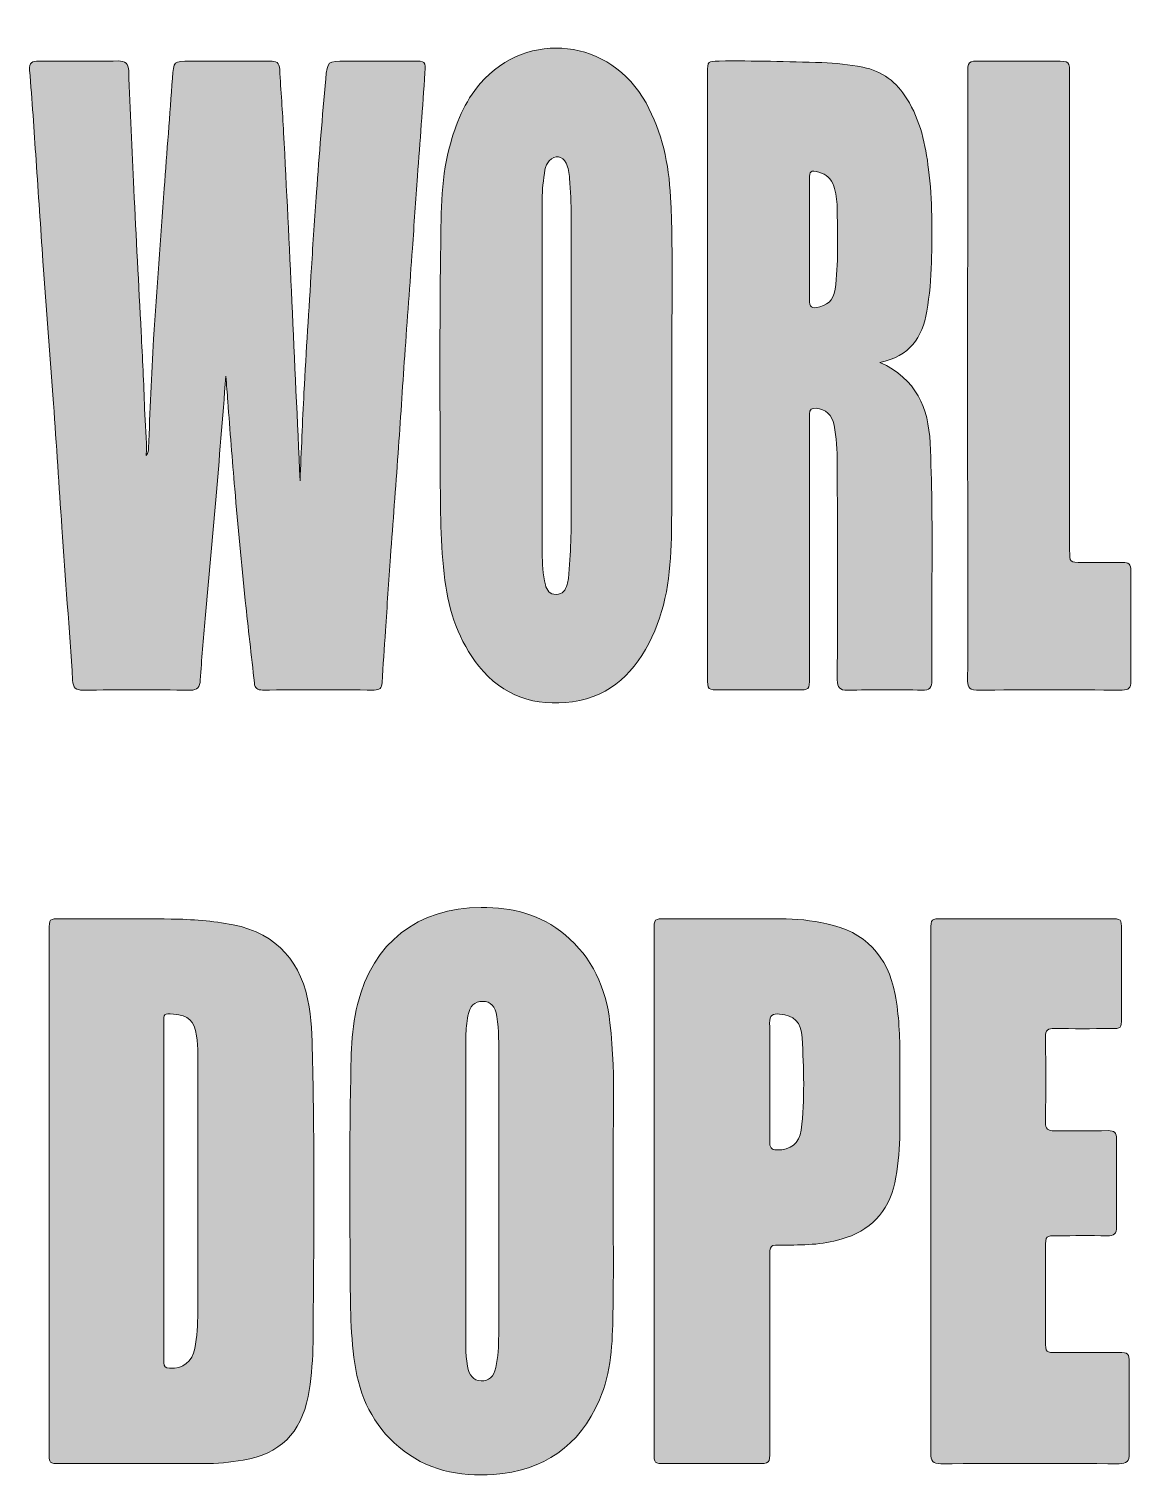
# Model space of a CAD drawing. Extents: x 416 to 1464, y -1420 to -521.
# Drawn here: x 892.2 to 1263.7, y -1010.5 to -522.2 of the extents above; entities that cross this region are included whole.
import ezdxf

# ---------------------------------------------------------------- set-up
doc = ezdxf.new("R2010")
doc.units = 0
doc.header["$MEASUREMENT"] = 0
doc.layers.add('katman 1', color=7, linetype='Continuous')

# ---------------------------------------------------------------- blocks, each defined once
blk = doc.blocks.new('block 2')
at = {"layer": 'katman 1', "true_color": 0xffffff}
h = blk.add_hatch(color=7, dxfattribs=at)
h.dxf.hatch_style = 2
edge = h.paths.add_edge_path()
edge.add_spline(control_points=[(1108.87, -639.13), (1108.87, -656.57), (1109.04, -674.01), (1108.82, -691.44), (1108.66, -703.74), (1107.56, -715.96), (1102.18, -727.34), (1096.74, -738.85), (1088.61, -747.19), (1075.47, -749.05), (1062.85, -750.83), (1052.01, -747.19), (1043.87, -737.06), (1037.11, -728.64), (1033.81, -718.7), (1032.42, -708.15), (1030.84, -696.06), (1030.92, -683.85), (1030.86, -671.68), (1030.73, -647.13), (1030.63, -622.58), (1030.99, -598.03), (1031.17, -585.99), (1030.82, -573.83), (1033.98, -562), (1036.07, -554.19), (1039, -546.75), (1044.36, -540.57), (1060.34, -522.18), (1088.28, -525.48), (1100.21, -547.14), (1105.64, -557), (1107.91, -567.69), (1108.47, -578.85), (1109.49, -598.94), (1108.78, -619.04), (1108.87, -639.13)], knot_values=[0, 0, 0, 0, 1, 1, 1, 2, 2, 2, 3, 3, 3, 4, 4, 4, 5, 5, 5, 6, 6, 6, 7, 7, 7, 8, 8, 8, 9, 9, 9, 10, 10, 10, 11, 11, 11, 12, 12, 12, 12], degree=3, periodic=1)
edge = h.paths.add_edge_path()
edge.add_spline(control_points=[(1065.24, -639.01), (1065.24, -658.93), (1065.22, -678.86), (1065.25, -698.78), (1065.26, -702.42), (1065.45, -706.07), (1066.29, -709.63), (1066.74, -711.49), (1067.76, -712.88), (1069.96, -712.85), (1072.13, -712.81), (1073.08, -711.42), (1073.61, -709.58), (1073.81, -708.9), (1073.96, -708.2), (1074.03, -707.5), (1074.85, -699.17), (1075.04, -690.83), (1075.03, -682.47), (1075.03, -650.09), (1075.05, -617.71), (1075.01, -585.33), (1075, -581.07), (1074.73, -576.81), (1074.46, -572.55), (1074.34, -570.79), (1074.08, -569), (1073.28, -567.38), (1072.05, -564.9), (1069.5, -564.56), (1067.62, -566.61), (1066.82, -567.48), (1066.37, -568.53), (1066.16, -569.7), (1065.57, -573.03), (1065.23, -576.38), (1065.23, -579.77), (1065.23, -599.51), (1065.23, -619.26), (1065.24, -639.01)], knot_values=[0, 0, 0, 0, 1, 1, 1, 2, 2, 2, 3, 3, 3, 4, 4, 4, 5, 5, 5, 6, 6, 6, 7, 7, 7, 8, 8, 8, 9, 9, 9, 10, 10, 10, 11, 11, 11, 12, 12, 12, 13, 13, 13, 13], degree=3, periodic=1)
h = blk.add_hatch(color=7, dxfattribs=at)
h.dxf.hatch_style = 2
edge = h.paths.add_edge_path()
edge.add_spline(control_points=[(983.6, -674.61), (984.04, -664.46), (984.39, -654.63), (984.92, -644.81), (985.69, -630.79), (986.58, -616.79), (987.45, -602.78), (987.97, -594.27), (988.49, -585.76), (989.14, -577.26), (990.11, -564.51), (991.1, -551.76), (992.25, -539.02), (992.79, -533.01), (992.97, -533.02), (999.05, -533.02), (1006.61, -533.02), (1014.17, -533.02), (1021.73, -533.02), (1025.81, -533.03), (1025.96, -533.05), (1025.7, -536.95), (1024.93, -548.56), (1024.02, -560.16), (1023.19, -571.77), (1022.6, -579.92), (1022.05, -588.07), (1021.47, -596.22), (1020.62, -608.27), (1019.73, -620.31), (1018.89, -632.36), (1018.12, -643.35), (1017.42, -654.34), (1016.64, -665.33), (1015.82, -676.93), (1014.93, -688.53), (1014.1, -700.13), (1013.5, -708.46), (1012.95, -716.79), (1012.39, -725.13), (1012, -730.97), (1011.59, -736.82), (1011.26, -742.67), (1011.15, -744.47), (1010.37, -745.13), (1008.58, -745.12), (996.03, -745.07), (983.49, -745.08), (970.95, -745.12), (969.23, -745.12), (968.39, -744.58), (968.2, -742.74), (967.23, -733.47), (966.08, -724.21), (965.14, -714.94), (963.88, -702.39), (962.69, -689.84), (961.59, -677.28), (960.72, -667.46), (960.02, -657.62), (959.25, -647.79), (959.04, -645.05), (958.83, -642.3), (958.61, -639.3), (957.46, -653.36), (956.38, -667.16), (955.21, -680.96), (954.07, -694.32), (952.81, -707.67), (951.64, -721.03), (951.03, -727.93), (950.4, -734.83), (949.98, -741.74), (949.83, -744.17), (949.17, -745.18), (946.54, -745.15), (934.53, -745.03), (922.52, -745.04), (910.52, -745.15), (908.01, -745.17), (907.11, -744.35), (906.95, -741.84), (905.81, -724.65), (904.52, -707.46), (903.32, -690.28), (902.35, -676.37), (901.48, -662.45), (900.49, -648.54), (899.34, -632.5), (898.09, -616.48), (896.94, -600.45), (896.13, -589.11), (895.42, -577.76), (894.63, -566.42), (893.94, -556.31), (893.28, -546.21), (892.45, -536.12), (892.23, -533.49), (893.26, -532.96), (895.59, -532.99), (904.48, -533.08), (913.38, -533.08), (922.27, -532.98), (924.75, -532.96), (925.75, -533.79), (925.85, -536.33), (926.35, -549.64), (926.92, -562.96), (927.57, -576.27), (928.34, -592.33), (929.23, -608.38), (930.04, -624.44), (930.47, -633.05), (930.92, -641.66), (931.19, -650.27), (931.36, -655.42), (932.06, -660.55), (931.76, -665.99), (932.51, -665.09), (932.46, -664.26), (932.5, -663.48), (933.08, -651.23), (933.49, -638.97), (934.25, -626.74), (935.31, -609.81), (936.6, -592.89), (937.83, -575.98), (938.72, -563.57), (939.71, -551.18), (940.59, -538.78), (940.99, -533.03), (940.91, -533.02), (946.73, -533.02), (955.62, -533.02), (964.51, -533.06), (973.41, -533), (975.51, -532.98), (976.67, -533.43), (976.78, -535.88), (977.09, -542.98), (977.71, -550.06), (978.07, -557.16), (979.04, -576.15), (979.96, -595.13), (980.85, -614.13), (981.79, -634.18), (982.68, -654.23), (983.6, -674.61)], knot_values=[0, 0, 0, 0, 1, 1, 1, 2, 2, 2, 3, 3, 3, 4, 4, 4, 5, 5, 5, 6, 6, 6, 7, 7, 7, 8, 8, 8, 9, 9, 9, 10, 10, 10, 11, 11, 11, 12, 12, 12, 13, 13, 13, 14, 14, 14, 15, 15, 15, 16, 16, 16, 17, 17, 17, 18, 18, 18, 19, 19, 19, 20, 20, 20, 21, 21, 21, 22, 22, 22, 23, 23, 23, 24, 24, 24, 25, 25, 25, 26, 26, 26, 27, 27, 27, 28, 28, 28, 29, 29, 29, 30, 30, 30, 31, 31, 31, 32, 32, 32, 33, 33, 33, 34, 34, 34, 35, 35, 35, 36, 36, 36, 37, 37, 37, 38, 38, 38, 39, 39, 39, 40, 40, 40, 41, 41, 41, 42, 42, 42, 43, 43, 43, 44, 44, 44, 45, 45, 45, 46, 46, 46, 47, 47, 47, 48, 48, 48, 49, 49, 49, 49], degree=3, periodic=1)
h = blk.add_hatch(color=7, dxfattribs=at)
h.dxf.hatch_style = 2
edge = h.paths.add_edge_path()
edge.add_spline(control_points=[(1179.05, -634.63), (1191.35, -640.2), (1195.41, -650.07), (1195.97, -661.75), (1197.24, -688.41), (1196.23, -715.1), (1196.58, -741.78), (1196.61, -744.33), (1195.82, -745.19), (1193.24, -745.15), (1184.88, -745.02), (1176.51, -745), (1168.16, -745.16), (1165.43, -745.21), (1164.68, -744.3), (1164.68, -741.64), (1164.76, -717.26), (1164.76, -692.89), (1164.66, -668.52), (1164.64, -664.27), (1164.39, -659.99), (1163.64, -655.78), (1163.03, -652.42), (1160.7, -650.31), (1157.52, -650.1), (1156.08, -650), (1155.29, -650.48), (1155.32, -652), (1155.33, -652.89), (1155.31, -653.78), (1155.31, -654.67), (1155.3, -683.4), (1155.31, -712.14), (1155.3, -740.87), (1155.3, -745.1), (1155.29, -745.1), (1151.01, -745.1), (1142.47, -745.1), (1133.93, -745.1), (1125.39, -745.1), (1120.97, -745.1), (1120.97, -745.1), (1120.97, -740.78), (1120.97, -705.19), (1120.97, -669.61), (1120.97, -634.03), (1120.97, -601.65), (1120.97, -569.27), (1120.97, -536.89), (1120.97, -533.04), (1120.98, -533.08), (1124.82, -533.01), (1136.38, -532.81), (1147.94, -533.25), (1159.49, -533.53), (1164.1, -533.64), (1168.69, -534.24), (1173.25, -535.08), (1179.9, -536.32), (1184.66, -540.11), (1188.17, -545.76), (1192.7, -553.05), (1194.44, -561.16), (1195.46, -569.52), (1196.74, -579.96), (1196.7, -590.46), (1196.44, -600.94), (1196.31, -606.45), (1195.78, -611.94), (1194.86, -617.38), (1193.36, -626.23), (1189.12, -632.64), (1179.05, -634.63)], knot_values=[0, 0, 0, 0, 1, 1, 1, 2, 2, 2, 3, 3, 3, 4, 4, 4, 5, 5, 5, 6, 6, 6, 7, 7, 7, 8, 8, 8, 9, 9, 9, 10, 10, 10, 11, 11, 11, 12, 12, 12, 13, 13, 13, 14, 14, 14, 15, 15, 15, 16, 16, 16, 17, 17, 17, 18, 18, 18, 19, 19, 19, 20, 20, 20, 21, 21, 21, 22, 22, 22, 23, 23, 23, 24, 24, 24, 24], degree=3, periodic=1)
edge = h.paths.add_edge_path()
edge.add_spline(control_points=[(1155.31, -593.1), (1155.31, -599.86), (1155.29, -606.61), (1155.32, -613.36), (1155.33, -616.16), (1156, -616.61), (1158.75, -615.85), (1162.45, -614.83), (1163.66, -613.13), (1164.17, -608.31), (1165.1, -599.62), (1164.75, -590.91), (1164.62, -582.21), (1164.59, -579.86), (1164.29, -577.44), (1163.5, -575.14), (1162.65, -572.66), (1161.04, -571.12), (1158.47, -570.5), (1155.65, -569.82), (1155.33, -569.99), (1155.32, -572.84), (1155.29, -579.6), (1155.31, -586.35), (1155.31, -593.1)], knot_values=[0, 0, 0, 0, 1, 1, 1, 2, 2, 2, 3, 3, 3, 4, 4, 4, 5, 5, 5, 6, 6, 6, 7, 7, 7, 8, 8, 8, 8], degree=3, periodic=1)
h = blk.add_hatch(color=7, dxfattribs=at)
h.dxf.hatch_style = 2
edge = h.paths.add_edge_path()
edge.add_spline(control_points=[(1208.63, -638.97), (1208.63, -605.18), (1208.63, -571.39), (1208.64, -537.59), (1208.64, -533.03), (1208.64, -533.02), (1213.21, -533.02), (1221.57, -533.02), (1229.93, -533.02), (1238.29, -533.02), (1243, -533.02), (1243.01, -533.03), (1243.01, -537.87), (1243.01, -591.23), (1243.01, -644.58), (1243.01, -697.94), (1243.01, -702.09), (1243.01, -702.09), (1247.23, -702.09), (1251.77, -702.09), (1256.3, -702.17), (1260.84, -702.06), (1262.92, -702.01), (1263.68, -702.81), (1263.67, -704.86), (1263.63, -717.31), (1263.62, -729.76), (1263.68, -742.21), (1263.69, -744.4), (1262.88, -745.14), (1260.69, -745.13), (1244.33, -745.07), (1227.97, -745.03), (1211.61, -745.16), (1208.55, -745.18), (1208.62, -743.51), (1208.63, -741.42), (1208.64, -715.01), (1208.63, -688.59), (1208.63, -662.18), (1208.63, -654.45), (1208.63, -646.71), (1208.63, -638.97)], knot_values=[0, 0, 0, 0, 1, 1, 1, 2, 2, 2, 3, 3, 3, 4, 4, 4, 5, 5, 5, 6, 6, 6, 7, 7, 7, 8, 8, 8, 9, 9, 9, 10, 10, 10, 11, 11, 11, 12, 12, 12, 13, 13, 13, 14, 14, 14, 14], degree=3, periodic=1)
at = {"layer": 'katman 1', "true_color": 0x009246}
h = blk.add_hatch(color=114, dxfattribs=at)
h.dxf.hatch_style = 2
edge = h.paths.add_edge_path()
edge.add_spline(control_points=[(1089.14, -907.4), (1089.14, -927.88), (1089.33, -941.68), (1089.08, -955.46), (1088.9, -965.31), (1088.54, -975.19), (1084.51, -984.5), (1077.72, -1000.16), (1065.68, -1008.44), (1048.86, -1009.67), (1037.15, -1010.53), (1026.13, -1008.19), (1016.89, -1000.4), (1008.17, -993.06), (1003.66, -983.31), (1002.04, -972.25), (1000.43, -961.24), (1000.56, -950.09), (1000.49, -938.99), (1000.36, -919.69), (1000.24, -900.38), (1000.61, -881.08), (1000.81, -871.08), (1000.48, -860.98), (1002.95, -851.12), (1008.19, -830.27), (1023.2, -818.55), (1044.64, -818.44), (1055.13, -818.39), (1064.78, -820.8), (1072.92, -827.64), (1082.11, -835.36), (1086.74, -845.64), (1088.07, -857.32), (1090.22, -876.19), (1088.84, -895.17), (1089.14, -907.4)], knot_values=[0, 0, 0, 0, 1, 1, 1, 2, 2, 2, 3, 3, 3, 4, 4, 4, 5, 5, 5, 6, 6, 6, 7, 7, 7, 8, 8, 8, 9, 9, 9, 10, 10, 10, 11, 11, 11, 12, 12, 12, 12], degree=3, periodic=1)
edge = h.paths.add_edge_path()
edge.add_spline(control_points=[(1039.51, -914.17), (1039.49, -914.17), (1039.46, -914.17), (1039.44, -914.17), (1039.44, -929.46), (1039.4, -944.76), (1039.46, -960.06), (1039.48, -964.41), (1039.28, -968.77), (1040.05, -973.1), (1040.64, -976.4), (1042, -977.97), (1044.61, -978.1), (1047.2, -978.23), (1048.95, -976.79), (1049.6, -973.57), (1050.31, -970), (1050.55, -966.35), (1050.55, -962.7), (1050.59, -931.57), (1050.6, -900.44), (1050.61, -869.32), (1050.61, -864.6), (1050.64, -859.89), (1049.94, -855.21), (1049.43, -851.78), (1047.86, -850.12), (1045.2, -850.11), (1042.45, -850.11), (1040.79, -851.68), (1040.17, -854.98), (1039.74, -857.25), (1039.5, -859.55), (1039.5, -861.87), (1039.52, -879.3), (1039.51, -896.73), (1039.51, -914.17)], knot_values=[0, 0, 0, 0, 1, 1, 1, 2, 2, 2, 3, 3, 3, 4, 4, 4, 5, 5, 5, 6, 6, 6, 7, 7, 7, 8, 8, 8, 9, 9, 9, 10, 10, 10, 11, 11, 11, 12, 12, 12, 12], degree=3, periodic=1)
h = blk.add_hatch(color=114, dxfattribs=at)
h.dxf.hatch_style = 2
edge = h.paths.add_edge_path()
edge.add_spline(control_points=[(899.03, -914.01), (899.03, -884.75), (899.03, -855.49), (899.03, -826.23), (899.03, -822.25), (899.04, -822.24), (903.04, -822.25), (915.4, -822.26), (927.76, -822.15), (940.12, -822.34), (947.13, -822.45), (954.14, -822.95), (961.06, -824.29), (976.12, -827.21), (984.29, -837.24), (986.67, -851.99), (987.66, -858.14), (987.67, -864.38), (987.82, -870.6), (988.45, -897.36), (988.32, -924.13), (988.09, -950.89), (987.99, -961.7), (988.37, -972.59), (986.3, -983.32), (983.92, -995.68), (976.76, -1002.76), (964.38, -1004.85), (960, -1005.59), (955.57, -1005.98), (951.12, -1005.99), (935.02, -1006.02), (918.92, -1006.01), (902.82, -1006), (899.05, -1006), (899.03, -1005.98), (899.03, -1002.06), (899.03, -972.71), (899.03, -943.36), (899.03, -914.01)], knot_values=[0, 0, 0, 0, 1, 1, 1, 2, 2, 2, 3, 3, 3, 4, 4, 4, 5, 5, 5, 6, 6, 6, 7, 7, 7, 8, 8, 8, 9, 9, 9, 10, 10, 10, 11, 11, 11, 12, 12, 12, 13, 13, 13, 13], degree=3, periodic=1)
edge = h.paths.add_edge_path()
edge.add_spline(control_points=[(937.64, -913.57), (937.64, -932.05), (937.64, -950.54), (937.64, -969.03), (937.64, -970), (937.68, -970.98), (937.65, -971.96), (937.62, -973.32), (938.3, -973.8), (939.62, -973.86), (944.1, -974.07), (947.31, -971.66), (948.11, -967.19), (948.84, -963.17), (949.15, -959.09), (949.15, -955), (949.17, -927.98), (949.21, -900.96), (949.18, -873.94), (949.18, -869.87), (949.32, -865.78), (948.71, -861.71), (947.95, -856.64), (946.08, -854.77), (940.92, -854.4), (937.65, -854.16), (937.64, -854.16), (937.64, -857.58), (937.64, -876.24), (937.64, -894.9), (937.64, -913.57)], knot_values=[0, 0, 0, 0, 1, 1, 1, 2, 2, 2, 3, 3, 3, 4, 4, 4, 5, 5, 5, 6, 6, 6, 7, 7, 7, 8, 8, 8, 9, 9, 9, 10, 10, 10, 10], degree=3, periodic=1)
h = blk.add_hatch(color=114, dxfattribs=at)
h.dxf.hatch_style = 2
edge = h.paths.add_edge_path()
edge.add_spline(control_points=[(1102.93, -914.15), (1102.93, -884.89), (1102.92, -855.62), (1102.93, -826.36), (1102.93, -822.25), (1102.94, -822.25), (1107.07, -822.24), (1119.88, -822.24), (1132.69, -822.25), (1145.5, -822.24), (1150.77, -822.24), (1155.97, -822.82), (1161.11, -823.91), (1173.92, -826.6), (1181.73, -834.64), (1184.18, -847.77), (1185.49, -854.79), (1185.78, -861.9), (1185.79, -869.01), (1185.81, -878.09), (1185.86, -887.16), (1185.72, -896.23), (1185.64, -901.3), (1185.1, -906.35), (1184.04, -911.31), (1181.88, -921.32), (1175.67, -927.52), (1165.95, -930.36), (1159.55, -932.23), (1152.98, -932.35), (1146.38, -932.29), (1141.93, -932.24), (1141.92, -932.28), (1141.92, -936.62), (1141.92, -958.33), (1141.92, -980.03), (1141.92, -1001.74), (1141.92, -1005.97), (1141.88, -1006), (1137.56, -1006), (1127.25, -1006), (1116.93, -1006.01), (1106.61, -1006), (1102.99, -1006), (1102.93, -1005.93), (1102.93, -1002.21), (1102.92, -972.86), (1102.93, -943.51), (1102.93, -914.15)], knot_values=[0, 0, 0, 0, 1, 1, 1, 2, 2, 2, 3, 3, 3, 4, 4, 4, 5, 5, 5, 6, 6, 6, 7, 7, 7, 8, 8, 8, 9, 9, 9, 10, 10, 10, 11, 11, 11, 12, 12, 12, 13, 13, 13, 14, 14, 14, 15, 15, 15, 16, 16, 16, 16], degree=3, periodic=1)
edge = h.paths.add_edge_path()
edge.add_spline(control_points=[(1141.92, -877.4), (1141.92, -884.06), (1141.95, -890.72), (1141.9, -897.38), (1141.89, -899.17), (1142.3, -900.21), (1144.4, -900.23), (1148.97, -900.27), (1151.9, -898.13), (1152.49, -893.51), (1153.8, -883.16), (1153.37, -872.75), (1152.83, -862.39), (1152.55, -856.9), (1150.07, -854.92), (1145.26, -854.42), (1142.89, -854.17), (1141.83, -854.84), (1141.88, -857.41), (1142, -864.07), (1141.92, -870.73), (1141.92, -877.4)], knot_values=[0, 0, 0, 0, 1, 1, 1, 2, 2, 2, 3, 3, 3, 4, 4, 4, 5, 5, 5, 6, 6, 6, 7, 7, 7, 7], degree=3, periodic=1)
h = blk.add_hatch(color=114, dxfattribs=at)
h.dxf.hatch_style = 2
edge = h.paths.add_edge_path()
edge.add_spline(control_points=[(1196.25, -913.88), (1196.25, -884.62), (1196.25, -855.35), (1196.25, -826.09), (1196.25, -822.26), (1196.26, -822.25), (1200.1, -822.25), (1218.95, -822.24), (1237.81, -822.24), (1256.67, -822.25), (1260.42, -822.25), (1260.47, -822.3), (1260.48, -825.89), (1260.49, -835.86), (1260.49, -845.82), (1260.48, -855.78), (1260.47, -859.22), (1260.38, -859.3), (1256.82, -859.3), (1250.51, -859.31), (1244.19, -859.37), (1237.88, -859.27), (1235.78, -859.24), (1234.84, -859.78), (1234.87, -862.09), (1234.97, -871.69), (1234.97, -881.3), (1234.87, -890.91), (1234.85, -893.17), (1235.7, -893.8), (1237.84, -893.77), (1243.89, -893.66), (1249.94, -893.79), (1255.98, -893.7), (1258.06, -893.67), (1258.84, -894.44), (1258.83, -896.49), (1258.78, -906.36), (1258.77, -916.24), (1258.83, -926.11), (1258.85, -928.46), (1257.87, -929.21), (1255.62, -929.17), (1250.02, -929.07), (1244.42, -929.14), (1238.81, -929.14), (1234.92, -929.15), (1234.91, -929.15), (1234.91, -933.16), (1234.91, -943.66), (1234.91, -954.16), (1234.91, -964.65), (1234.91, -968.53), (1234.92, -968.54), (1238.68, -968.54), (1245.62, -968.55), (1252.56, -968.53), (1259.49, -968.55), (1262.8, -968.56), (1263.06, -968.79), (1263.07, -971.97), (1263.09, -982.2), (1263.03, -992.43), (1263.12, -1002.66), (1263.14, -1005.22), (1262.19, -1006.05), (1259.67, -1006.04), (1239.66, -1005.97), (1219.64, -1005.96), (1199.63, -1006.05), (1196.87, -1006.07), (1196.19, -1005.09), (1196.2, -1002.47), (1196.28, -972.94), (1196.25, -943.41), (1196.25, -913.88)], knot_values=[0, 0, 0, 0, 1, 1, 1, 2, 2, 2, 3, 3, 3, 4, 4, 4, 5, 5, 5, 6, 6, 6, 7, 7, 7, 8, 8, 8, 9, 9, 9, 10, 10, 10, 11, 11, 11, 12, 12, 12, 13, 13, 13, 14, 14, 14, 15, 15, 15, 16, 16, 16, 17, 17, 17, 18, 18, 18, 19, 19, 19, 20, 20, 20, 21, 21, 21, 22, 22, 22, 23, 23, 23, 24, 24, 24, 25, 25, 25, 25], degree=3, periodic=1)
at = {"layer": 'katman 1', "lineweight": 0}
for points, knots in [([(1108.87, -639.13), (1108.87, -656.57), (1109.04, -674.01), (1108.82, -691.44), (1108.66, -703.74), (1107.56, -715.96), (1102.18, -727.34), (1096.74, -738.85), (1088.61, -747.19), (1075.47, -749.05), (1062.85, -750.83), (1052.01, -747.19), (1043.87, -737.06), (1037.11, -728.64), (1033.81, -718.7), (1032.42, -708.15), (1030.84, -696.06), (1030.92, -683.85), (1030.86, -671.68), (1030.73, -647.13), (1030.63, -622.58), (1030.99, -598.03), (1031.17, -585.99), (1030.82, -573.83), (1033.98, -562), (1036.07, -554.19), (1039, -546.75), (1044.36, -540.57), (1060.34, -522.18), (1088.28, -525.48), (1100.21, -547.14), (1105.64, -557), (1107.91, -567.69), (1108.47, -578.85), (1109.49, -598.94), (1108.78, -619.04), (1108.87, -639.13)], [0, 0, 0, 0, 1, 1, 1, 2, 2, 2, 3, 3, 3, 4, 4, 4, 5, 5, 5, 6, 6, 6, 7, 7, 7, 8, 8, 8, 9, 9, 9, 10, 10, 10, 11, 11, 11, 12, 12, 12, 12]), ([(983.6, -674.61), (984.04, -664.46), (984.39, -654.63), (984.92, -644.81), (985.69, -630.79), (986.58, -616.79), (987.45, -602.78), (987.97, -594.27), (988.49, -585.76), (989.14, -577.26), (990.11, -564.51), (991.1, -551.76), (992.25, -539.02), (992.79, -533.01), (992.97, -533.02), (999.05, -533.02), (1006.61, -533.02), (1014.17, -533.02), (1021.73, -533.02), (1025.81, -533.03), (1025.96, -533.05), (1025.7, -536.95), (1024.93, -548.56), (1024.02, -560.16), (1023.19, -571.77), (1022.6, -579.92), (1022.05, -588.07), (1021.47, -596.22), (1020.62, -608.27), (1019.73, -620.31), (1018.89, -632.36), (1018.12, -643.35), (1017.42, -654.34), (1016.64, -665.33), (1015.82, -676.93), (1014.93, -688.53), (1014.1, -700.13), (1013.5, -708.46), (1012.95, -716.79), (1012.39, -725.13), (1012, -730.97), (1011.59, -736.82), (1011.26, -742.67), (1011.15, -744.47), (1010.37, -745.13), (1008.58, -745.12), (996.03, -745.07), (983.49, -745.08), (970.95, -745.12), (969.23, -745.12), (968.39, -744.58), (968.2, -742.74), (967.23, -733.47), (966.08, -724.21), (965.14, -714.94), (963.88, -702.39), (962.69, -689.84), (961.59, -677.28), (960.72, -667.46), (960.02, -657.62), (959.25, -647.79), (959.04, -645.05), (958.83, -642.3), (958.61, -639.3), (957.46, -653.36), (956.38, -667.16), (955.21, -680.96), (954.07, -694.32), (952.81, -707.67), (951.64, -721.03), (951.03, -727.93), (950.4, -734.83), (949.98, -741.74), (949.83, -744.17), (949.17, -745.18), (946.54, -745.15), (934.53, -745.03), (922.52, -745.04), (910.52, -745.15), (908.01, -745.17), (907.11, -744.35), (906.95, -741.84), (905.81, -724.65), (904.52, -707.46), (903.32, -690.28), (902.35, -676.37), (901.48, -662.45), (900.49, -648.54), (899.34, -632.5), (898.09, -616.48), (896.94, -600.45), (896.13, -589.11), (895.42, -577.76), (894.63, -566.42), (893.94, -556.31), (893.28, -546.21), (892.45, -536.12), (892.23, -533.49), (893.26, -532.96), (895.59, -532.99), (904.48, -533.08), (913.38, -533.08), (922.27, -532.98), (924.75, -532.96), (925.75, -533.79), (925.85, -536.33), (926.35, -549.64), (926.92, -562.96), (927.57, -576.27), (928.34, -592.33), (929.23, -608.38), (930.04, -624.44), (930.47, -633.05), (930.92, -641.66), (931.19, -650.27), (931.36, -655.42), (932.06, -660.55), (931.76, -665.99), (932.51, -665.09), (932.46, -664.26), (932.5, -663.48), (933.08, -651.23), (933.49, -638.97), (934.25, -626.74), (935.31, -609.81), (936.6, -592.89), (937.83, -575.98), (938.72, -563.57), (939.71, -551.18), (940.59, -538.78), (940.99, -533.03), (940.91, -533.02), (946.73, -533.02), (955.62, -533.02), (964.51, -533.06), (973.41, -533), (975.51, -532.98), (976.67, -533.43), (976.78, -535.88), (977.09, -542.98), (977.71, -550.06), (978.07, -557.16), (979.04, -576.15), (979.96, -595.13), (980.85, -614.13), (981.79, -634.18), (982.68, -654.23), (983.6, -674.61)], [0, 0, 0, 0, 1, 1, 1, 2, 2, 2, 3, 3, 3, 4, 4, 4, 5, 5, 5, 6, 6, 6, 7, 7, 7, 8, 8, 8, 9, 9, 9, 10, 10, 10, 11, 11, 11, 12, 12, 12, 13, 13, 13, 14, 14, 14, 15, 15, 15, 16, 16, 16, 17, 17, 17, 18, 18, 18, 19, 19, 19, 20, 20, 20, 21, 21, 21, 22, 22, 22, 23, 23, 23, 24, 24, 24, 25, 25, 25, 26, 26, 26, 27, 27, 27, 28, 28, 28, 29, 29, 29, 30, 30, 30, 31, 31, 31, 32, 32, 32, 33, 33, 33, 34, 34, 34, 35, 35, 35, 36, 36, 36, 37, 37, 37, 38, 38, 38, 39, 39, 39, 40, 40, 40, 41, 41, 41, 42, 42, 42, 43, 43, 43, 44, 44, 44, 45, 45, 45, 46, 46, 46, 47, 47, 47, 48, 48, 48, 49, 49, 49, 49]), ([(1179.05, -634.63), (1191.35, -640.2), (1195.41, -650.07), (1195.97, -661.75), (1197.24, -688.41), (1196.23, -715.1), (1196.58, -741.78), (1196.61, -744.33), (1195.82, -745.19), (1193.24, -745.15), (1184.88, -745.02), (1176.51, -745), (1168.16, -745.16), (1165.43, -745.21), (1164.68, -744.3), (1164.68, -741.64), (1164.76, -717.26), (1164.76, -692.89), (1164.66, -668.52), (1164.64, -664.27), (1164.39, -659.99), (1163.64, -655.78), (1163.03, -652.42), (1160.7, -650.31), (1157.52, -650.1), (1156.08, -650), (1155.29, -650.48), (1155.32, -652), (1155.33, -652.89), (1155.31, -653.78), (1155.31, -654.67), (1155.3, -683.4), (1155.31, -712.14), (1155.3, -740.87), (1155.3, -745.1), (1155.29, -745.1), (1151.01, -745.1), (1142.47, -745.1), (1133.93, -745.1), (1125.39, -745.1), (1120.97, -745.1), (1120.97, -745.1), (1120.97, -740.78), (1120.97, -705.19), (1120.97, -669.61), (1120.97, -634.03), (1120.97, -601.65), (1120.97, -569.27), (1120.97, -536.89), (1120.97, -533.04), (1120.98, -533.08), (1124.82, -533.01), (1136.38, -532.81), (1147.94, -533.25), (1159.49, -533.53), (1164.1, -533.64), (1168.69, -534.24), (1173.25, -535.08), (1179.9, -536.32), (1184.66, -540.11), (1188.17, -545.76), (1192.7, -553.05), (1194.44, -561.16), (1195.46, -569.52), (1196.74, -579.96), (1196.7, -590.46), (1196.44, -600.94), (1196.31, -606.45), (1195.78, -611.94), (1194.86, -617.38), (1193.36, -626.23), (1189.12, -632.64), (1179.05, -634.63)], [0, 0, 0, 0, 1, 1, 1, 2, 2, 2, 3, 3, 3, 4, 4, 4, 5, 5, 5, 6, 6, 6, 7, 7, 7, 8, 8, 8, 9, 9, 9, 10, 10, 10, 11, 11, 11, 12, 12, 12, 13, 13, 13, 14, 14, 14, 15, 15, 15, 16, 16, 16, 17, 17, 17, 18, 18, 18, 19, 19, 19, 20, 20, 20, 21, 21, 21, 22, 22, 22, 23, 23, 23, 24, 24, 24, 24]), ([(1208.63, -638.97), (1208.63, -605.18), (1208.63, -571.39), (1208.64, -537.59), (1208.64, -533.03), (1208.64, -533.02), (1213.21, -533.02), (1221.57, -533.02), (1229.93, -533.02), (1238.29, -533.02), (1243, -533.02), (1243.01, -533.03), (1243.01, -537.87), (1243.01, -591.23), (1243.01, -644.58), (1243.01, -697.94), (1243.01, -702.09), (1243.01, -702.09), (1247.23, -702.09), (1251.77, -702.09), (1256.3, -702.17), (1260.84, -702.06), (1262.92, -702.01), (1263.68, -702.81), (1263.67, -704.86), (1263.63, -717.31), (1263.62, -729.76), (1263.68, -742.21), (1263.69, -744.4), (1262.88, -745.14), (1260.69, -745.13), (1244.33, -745.07), (1227.97, -745.03), (1211.61, -745.16), (1208.55, -745.18), (1208.62, -743.51), (1208.63, -741.42), (1208.64, -715.01), (1208.63, -688.59), (1208.63, -662.18), (1208.63, -654.45), (1208.63, -646.71), (1208.63, -638.97)], [0, 0, 0, 0, 1, 1, 1, 2, 2, 2, 3, 3, 3, 4, 4, 4, 5, 5, 5, 6, 6, 6, 7, 7, 7, 8, 8, 8, 9, 9, 9, 10, 10, 10, 11, 11, 11, 12, 12, 12, 13, 13, 13, 14, 14, 14, 14]), ([(1065.24, -639.01), (1065.24, -658.93), (1065.22, -678.86), (1065.25, -698.78), (1065.26, -702.42), (1065.45, -706.07), (1066.29, -709.63), (1066.74, -711.49), (1067.76, -712.88), (1069.96, -712.85), (1072.13, -712.81), (1073.08, -711.42), (1073.61, -709.58), (1073.81, -708.9), (1073.96, -708.2), (1074.03, -707.5), (1074.85, -699.17), (1075.04, -690.83), (1075.03, -682.47), (1075.03, -650.09), (1075.05, -617.71), (1075.01, -585.33), (1075, -581.07), (1074.73, -576.81), (1074.46, -572.55), (1074.34, -570.79), (1074.08, -569), (1073.28, -567.38), (1072.05, -564.9), (1069.5, -564.56), (1067.62, -566.61), (1066.82, -567.48), (1066.37, -568.53), (1066.16, -569.7), (1065.57, -573.03), (1065.23, -576.38), (1065.23, -579.77), (1065.23, -599.51), (1065.23, -619.26), (1065.24, -639.01)], [0, 0, 0, 0, 1, 1, 1, 2, 2, 2, 3, 3, 3, 4, 4, 4, 5, 5, 5, 6, 6, 6, 7, 7, 7, 8, 8, 8, 9, 9, 9, 10, 10, 10, 11, 11, 11, 12, 12, 12, 13, 13, 13, 13]), ([(1155.31, -593.1), (1155.31, -599.86), (1155.29, -606.61), (1155.32, -613.36), (1155.33, -616.16), (1156, -616.61), (1158.75, -615.85), (1162.45, -614.83), (1163.66, -613.13), (1164.17, -608.31), (1165.1, -599.62), (1164.75, -590.91), (1164.62, -582.21), (1164.59, -579.86), (1164.29, -577.44), (1163.5, -575.14), (1162.65, -572.66), (1161.04, -571.12), (1158.47, -570.5), (1155.65, -569.82), (1155.33, -569.99), (1155.32, -572.84), (1155.29, -579.6), (1155.31, -586.35), (1155.31, -593.1)], [0, 0, 0, 0, 1, 1, 1, 2, 2, 2, 3, 3, 3, 4, 4, 4, 5, 5, 5, 6, 6, 6, 7, 7, 7, 8, 8, 8, 8]), ([(1089.14, -907.4), (1089.14, -927.88), (1089.33, -941.68), (1089.08, -955.46), (1088.9, -965.31), (1088.54, -975.19), (1084.51, -984.5), (1077.72, -1000.16), (1065.68, -1008.44), (1048.86, -1009.67), (1037.15, -1010.53), (1026.13, -1008.19), (1016.89, -1000.4), (1008.17, -993.06), (1003.66, -983.31), (1002.04, -972.25), (1000.43, -961.24), (1000.56, -950.09), (1000.49, -938.99), (1000.36, -919.69), (1000.24, -900.38), (1000.61, -881.08), (1000.81, -871.08), (1000.48, -860.98), (1002.95, -851.12), (1008.19, -830.27), (1023.2, -818.55), (1044.64, -818.44), (1055.13, -818.39), (1064.78, -820.8), (1072.92, -827.64), (1082.11, -835.36), (1086.74, -845.64), (1088.07, -857.32), (1090.22, -876.19), (1088.84, -895.17), (1089.14, -907.4)], [0, 0, 0, 0, 1, 1, 1, 2, 2, 2, 3, 3, 3, 4, 4, 4, 5, 5, 5, 6, 6, 6, 7, 7, 7, 8, 8, 8, 9, 9, 9, 10, 10, 10, 11, 11, 11, 12, 12, 12, 12]), ([(899.03, -914.01), (899.03, -884.75), (899.03, -855.49), (899.03, -826.23), (899.03, -822.25), (899.04, -822.24), (903.04, -822.25), (915.4, -822.26), (927.76, -822.15), (940.12, -822.34), (947.13, -822.45), (954.14, -822.95), (961.06, -824.29), (976.12, -827.21), (984.29, -837.24), (986.67, -851.99), (987.66, -858.14), (987.67, -864.38), (987.82, -870.6), (988.45, -897.36), (988.32, -924.13), (988.09, -950.89), (987.99, -961.7), (988.37, -972.59), (986.3, -983.32), (983.92, -995.68), (976.76, -1002.76), (964.38, -1004.85), (960, -1005.59), (955.57, -1005.98), (951.12, -1005.99), (935.02, -1006.02), (918.92, -1006.01), (902.82, -1006), (899.05, -1006), (899.03, -1005.98), (899.03, -1002.06), (899.03, -972.71), (899.03, -943.36), (899.03, -914.01)], [0, 0, 0, 0, 1, 1, 1, 2, 2, 2, 3, 3, 3, 4, 4, 4, 5, 5, 5, 6, 6, 6, 7, 7, 7, 8, 8, 8, 9, 9, 9, 10, 10, 10, 11, 11, 11, 12, 12, 12, 13, 13, 13, 13]), ([(1102.93, -914.15), (1102.93, -884.89), (1102.92, -855.62), (1102.93, -826.36), (1102.93, -822.25), (1102.94, -822.25), (1107.07, -822.24), (1119.88, -822.24), (1132.69, -822.25), (1145.5, -822.24), (1150.77, -822.24), (1155.97, -822.82), (1161.11, -823.91), (1173.92, -826.6), (1181.73, -834.64), (1184.18, -847.77), (1185.49, -854.79), (1185.78, -861.9), (1185.79, -869.01), (1185.81, -878.09), (1185.86, -887.16), (1185.72, -896.23), (1185.64, -901.3), (1185.1, -906.35), (1184.04, -911.31), (1181.88, -921.32), (1175.67, -927.52), (1165.95, -930.36), (1159.55, -932.23), (1152.98, -932.35), (1146.38, -932.29), (1141.93, -932.24), (1141.92, -932.28), (1141.92, -936.62), (1141.92, -958.33), (1141.92, -980.03), (1141.92, -1001.74), (1141.92, -1005.97), (1141.88, -1006), (1137.56, -1006), (1127.25, -1006), (1116.93, -1006.01), (1106.61, -1006), (1102.99, -1006), (1102.93, -1005.93), (1102.93, -1002.21), (1102.92, -972.86), (1102.93, -943.51), (1102.93, -914.15)], [0, 0, 0, 0, 1, 1, 1, 2, 2, 2, 3, 3, 3, 4, 4, 4, 5, 5, 5, 6, 6, 6, 7, 7, 7, 8, 8, 8, 9, 9, 9, 10, 10, 10, 11, 11, 11, 12, 12, 12, 13, 13, 13, 14, 14, 14, 15, 15, 15, 16, 16, 16, 16]), ([(1196.25, -913.88), (1196.25, -884.62), (1196.25, -855.35), (1196.25, -826.09), (1196.25, -822.26), (1196.26, -822.25), (1200.1, -822.25), (1218.95, -822.24), (1237.81, -822.24), (1256.67, -822.25), (1260.42, -822.25), (1260.47, -822.3), (1260.48, -825.89), (1260.49, -835.86), (1260.49, -845.82), (1260.48, -855.78), (1260.47, -859.22), (1260.38, -859.3), (1256.82, -859.3), (1250.51, -859.31), (1244.19, -859.37), (1237.88, -859.27), (1235.78, -859.24), (1234.84, -859.78), (1234.87, -862.09), (1234.97, -871.69), (1234.97, -881.3), (1234.87, -890.91), (1234.85, -893.17), (1235.7, -893.8), (1237.84, -893.77), (1243.89, -893.66), (1249.94, -893.79), (1255.98, -893.7), (1258.06, -893.67), (1258.84, -894.44), (1258.83, -896.49), (1258.78, -906.36), (1258.77, -916.24), (1258.83, -926.11), (1258.85, -928.46), (1257.87, -929.21), (1255.62, -929.17), (1250.02, -929.07), (1244.42, -929.14), (1238.81, -929.14), (1234.92, -929.15), (1234.91, -929.15), (1234.91, -933.16), (1234.91, -943.66), (1234.91, -954.16), (1234.91, -964.65), (1234.91, -968.53), (1234.92, -968.54), (1238.68, -968.54), (1245.62, -968.55), (1252.56, -968.53), (1259.49, -968.55), (1262.8, -968.56), (1263.06, -968.79), (1263.07, -971.97), (1263.09, -982.2), (1263.03, -992.43), (1263.12, -1002.66), (1263.14, -1005.22), (1262.19, -1006.05), (1259.67, -1006.04), (1239.66, -1005.97), (1219.64, -1005.96), (1199.63, -1006.05), (1196.87, -1006.07), (1196.19, -1005.09), (1196.2, -1002.47), (1196.28, -972.94), (1196.25, -943.41), (1196.25, -913.88)], [0, 0, 0, 0, 1, 1, 1, 2, 2, 2, 3, 3, 3, 4, 4, 4, 5, 5, 5, 6, 6, 6, 7, 7, 7, 8, 8, 8, 9, 9, 9, 10, 10, 10, 11, 11, 11, 12, 12, 12, 13, 13, 13, 14, 14, 14, 15, 15, 15, 16, 16, 16, 17, 17, 17, 18, 18, 18, 19, 19, 19, 20, 20, 20, 21, 21, 21, 22, 22, 22, 23, 23, 23, 24, 24, 24, 25, 25, 25, 25]), ([(937.64, -913.57), (937.64, -932.05), (937.64, -950.54), (937.64, -969.03), (937.64, -970), (937.68, -970.98), (937.65, -971.96), (937.62, -973.32), (938.3, -973.8), (939.62, -973.86), (944.1, -974.07), (947.31, -971.66), (948.11, -967.19), (948.84, -963.17), (949.15, -959.09), (949.15, -955), (949.17, -927.98), (949.21, -900.96), (949.18, -873.94), (949.18, -869.87), (949.32, -865.78), (948.71, -861.71), (947.95, -856.64), (946.08, -854.77), (940.92, -854.4), (937.65, -854.16), (937.64, -854.16), (937.64, -857.58), (937.64, -876.24), (937.64, -894.9), (937.64, -913.57)], [0, 0, 0, 0, 1, 1, 1, 2, 2, 2, 3, 3, 3, 4, 4, 4, 5, 5, 5, 6, 6, 6, 7, 7, 7, 8, 8, 8, 9, 9, 9, 10, 10, 10, 10]), ([(1039.51, -914.17), (1039.49, -914.17), (1039.46, -914.17), (1039.44, -914.17), (1039.44, -929.46), (1039.4, -944.76), (1039.46, -960.06), (1039.48, -964.41), (1039.28, -968.77), (1040.05, -973.1), (1040.64, -976.4), (1042, -977.97), (1044.61, -978.1), (1047.2, -978.23), (1048.95, -976.79), (1049.6, -973.57), (1050.31, -970), (1050.55, -966.35), (1050.55, -962.7), (1050.59, -931.57), (1050.6, -900.44), (1050.61, -869.32), (1050.61, -864.6), (1050.64, -859.89), (1049.94, -855.21), (1049.43, -851.78), (1047.86, -850.12), (1045.2, -850.11), (1042.45, -850.11), (1040.79, -851.68), (1040.17, -854.98), (1039.74, -857.25), (1039.5, -859.55), (1039.5, -861.87), (1039.52, -879.3), (1039.51, -896.73), (1039.51, -914.17)], [0, 0, 0, 0, 1, 1, 1, 2, 2, 2, 3, 3, 3, 4, 4, 4, 5, 5, 5, 6, 6, 6, 7, 7, 7, 8, 8, 8, 9, 9, 9, 10, 10, 10, 11, 11, 11, 12, 12, 12, 12]), ([(1141.92, -877.4), (1141.92, -884.06), (1141.95, -890.72), (1141.9, -897.38), (1141.89, -899.17), (1142.3, -900.21), (1144.4, -900.23), (1148.97, -900.27), (1151.9, -898.13), (1152.49, -893.51), (1153.8, -883.16), (1153.37, -872.75), (1152.83, -862.39), (1152.55, -856.9), (1150.07, -854.92), (1145.26, -854.42), (1142.89, -854.17), (1141.83, -854.84), (1141.88, -857.41), (1142, -864.07), (1141.92, -870.73), (1141.92, -877.4)], [0, 0, 0, 0, 1, 1, 1, 2, 2, 2, 3, 3, 3, 4, 4, 4, 5, 5, 5, 6, 6, 6, 7, 7, 7, 7])]:
    blk.add_open_spline(points, degree=3, knots=knots, dxfattribs=at)

msp = doc.modelspace()

# ---------------------------------------------------------------- block references
at = {"layer": 'katman 1'}
msp.add_blockref('block 2', (0, 0), dxfattribs=at)

doc.saveas('drawing.dxf')
